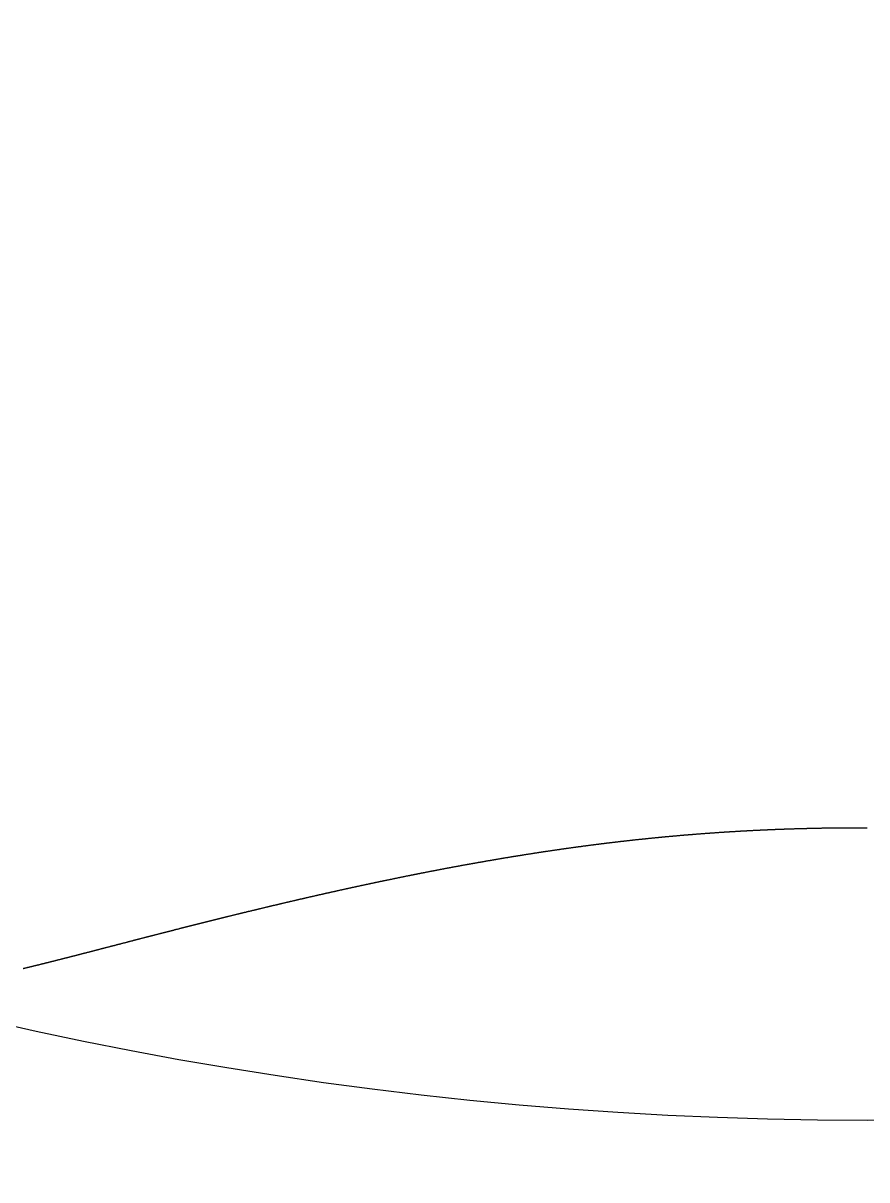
# Model space of a CAD drawing. Header units: millimetres. Extents: x 88 to 97873, y 32 to 55088.
# Drawn here: x 48941.301 to 48943.775, y 5107.377 to 5110.77 of the extents above; entities that cross this region are included whole.
import ezdxf

# ---------------------------------------------------------------- set-up
doc = ezdxf.new("R2010")
doc.units = ezdxf.units.MM
doc.header["$LTSCALE"] = 0.3

msp = doc.modelspace()

# ---------------------------------------------------------------- linework, layer by layer
msp.add_lwpolyline([(48941.301, 5107.9974), (48941.3021, 5107.9977), (48941.3033, 5107.998), (48941.3045, 5107.9983), (48941.3057, 5107.9986), (48941.3068, 5107.9989), (48941.308, 5107.9991), (48941.3092, 5107.9994), (48941.3103, 5107.9997), (48941.3115, 5108), (48941.3127, 5108.0003), (48941.3138, 5108.0006), (48941.315, 5108.0008), (48941.3162, 5108.0011), (48941.3174, 5108.0014), (48941.3185, 5108.0017), (48941.3197, 5108.002), (48941.3209, 5108.0023), (48941.3221, 5108.0026), (48941.3232, 5108.0028), (48941.3244, 5108.0031), (48941.3256, 5108.0034), (48941.3268, 5108.0037), (48941.3279, 5108.004), (48941.3291, 5108.0043), (48941.3303, 5108.0046), (48941.3315, 5108.0049), (48941.3327, 5108.0052), (48941.3338, 5108.0054), (48941.335, 5108.0057), (48941.3362, 5108.006), (48941.3374, 5108.0063), (48941.3386, 5108.0066), (48941.3397, 5108.0069), (48941.3409, 5108.0072), (48941.3421, 5108.0075), (48941.3433, 5108.0078), (48941.3445, 5108.0081), (48941.3457, 5108.0084), (48941.3468, 5108.0086), (48941.348, 5108.0089), (48941.3492, 5108.0092), (48941.3504, 5108.0095), (48941.3516, 5108.0098), (48941.3528, 5108.0101), (48941.354, 5108.0104), (48941.3551, 5108.0107), (48941.3563, 5108.011), (48941.3575, 5108.0113), (48941.3587, 5108.0116), (48941.3599, 5108.0119), (48941.3611, 5108.0122), (48941.3623, 5108.0125), (48941.3635, 5108.0128), (48941.3646, 5108.0131), (48941.3658, 5108.0134), (48941.367, 5108.0137), (48941.3682, 5108.014), (48941.3694, 5108.0142), (48941.3706, 5108.0145), (48941.3718, 5108.0148), (48941.373, 5108.0151), (48941.3742, 5108.0154), (48941.3754, 5108.0157), (48941.3766, 5108.016), (48941.3778, 5108.0163), (48941.379, 5108.0166), (48941.3802, 5108.0169), (48941.3813, 5108.0172), (48941.3825, 5108.0175), (48941.3837, 5108.0178), (48941.3849, 5108.0181), (48941.3861, 5108.0184), (48941.3873, 5108.0187), (48941.3885, 5108.019), (48941.3897, 5108.0193), (48941.3909, 5108.0196), (48941.3921, 5108.0199), (48941.3933, 5108.0202), (48941.3945, 5108.0205), (48941.3957, 5108.0208), (48941.3969, 5108.0212), (48941.3981, 5108.0215), (48941.3993, 5108.0218), (48941.4005, 5108.0221), (48941.4017, 5108.0224), (48941.4029, 5108.0227), (48941.4041, 5108.023), (48941.4053, 5108.0233), (48941.4065, 5108.0236), (48941.4077, 5108.0239), (48941.4089, 5108.0242), (48941.4102, 5108.0245), (48941.4114, 5108.0248), (48941.4126, 5108.0251), (48941.4138, 5108.0254), (48941.415, 5108.0257), (48941.4162, 5108.026), (48941.4174, 5108.0263), (48941.4186, 5108.0266), (48941.4198, 5108.0269), (48941.421, 5108.0273), (48941.4222, 5108.0276), (48941.4234, 5108.0279), (48941.4246, 5108.0282), (48941.4258, 5108.0285), (48941.4271, 5108.0288), (48941.4283, 5108.0291), (48941.4295, 5108.0294), (48941.4307, 5108.0297), (48941.4319, 5108.03), (48941.4331, 5108.0303), (48941.4343, 5108.0306), (48941.4355, 5108.031), (48941.4368, 5108.0313), (48941.438, 5108.0316), (48941.4392, 5108.0319), (48941.4404, 5108.0322), (48941.4416, 5108.0325), (48941.4428, 5108.0328), (48941.444, 5108.0331), (48941.4453, 5108.0334), (48941.4465, 5108.0337), (48941.4477, 5108.0341), (48941.4489, 5108.0344), (48941.4501, 5108.0347), (48941.4513, 5108.035), (48941.4526, 5108.0353), (48941.4538, 5108.0356), (48941.455, 5108.0359), (48941.4562, 5108.0362), (48941.4574, 5108.0366), (48941.4586, 5108.0369), (48941.4599, 5108.0372), (48941.4611, 5108.0375), (48941.4623, 5108.0378), (48941.4635, 5108.0381), (48941.4648, 5108.0384), (48941.466, 5108.0388), (48941.4672, 5108.0391), (48941.4684, 5108.0394), (48941.4696, 5108.0397), (48941.4709, 5108.04), (48941.4721, 5108.0403), (48941.4733, 5108.0406), (48941.4745, 5108.041), (48941.4758, 5108.0413), (48941.477, 5108.0416), (48941.4782, 5108.0419), (48941.4794, 5108.0422), (48941.4807, 5108.0425), (48941.4819, 5108.0429), (48941.4831, 5108.0432), (48941.4843, 5108.0435), (48941.4856, 5108.0438), (48941.4868, 5108.0441), (48941.488, 5108.0444), (48941.4893, 5108.0448), (48941.4905, 5108.0451), (48941.4917, 5108.0454), (48941.4929, 5108.0457), (48941.4942, 5108.046), (48941.4954, 5108.0463), (48941.4966, 5108.0467), (48941.4979, 5108.047), (48941.4991, 5108.0473), (48941.5003, 5108.0476), (48941.5016, 5108.0479), (48941.5028, 5108.0483), (48941.504, 5108.0486), (48941.5053, 5108.0489), (48941.5065, 5108.0492), (48941.5077, 5108.0495), (48941.509, 5108.0498), (48941.5102, 5108.0502), (48941.5114, 5108.0505), (48941.5127, 5108.0508), (48941.5139, 5108.0511), (48941.5151, 5108.0514), (48941.5164, 5108.0518), (48941.5176, 5108.0521), (48941.5188, 5108.0524), (48941.5201, 5108.0527), (48941.5213, 5108.0531), (48941.5225, 5108.0534), (48941.5238, 5108.0537), (48941.525, 5108.054), (48941.5263, 5108.0543), (48941.5275, 5108.0547), (48941.5287, 5108.055), (48941.53, 5108.0553), (48941.5312, 5108.0556), (48941.5325, 5108.0559), (48941.5337, 5108.0563), (48941.5349, 5108.0566), (48941.5362, 5108.0569), (48941.5374, 5108.0572), (48941.5387, 5108.0576), (48941.5399, 5108.0579), (48941.5412, 5108.0582), (48941.5424, 5108.0585), (48941.5436, 5108.0588), (48941.5449, 5108.0592), (48941.5461, 5108.0595), (48941.5474, 5108.0598), (48941.5486, 5108.0601), (48941.5499, 5108.0605), (48941.5511, 5108.0608), (48941.5523, 5108.0611), (48941.5536, 5108.0614), (48941.5548, 5108.0618), (48941.5561, 5108.0621), (48941.5573, 5108.0624), (48941.5586, 5108.0627), (48941.5598, 5108.0631), (48941.5611, 5108.0634), (48941.5623, 5108.0637), (48941.5636, 5108.064), (48941.5648, 5108.0644), (48941.5661, 5108.0647), (48941.5673, 5108.065), (48941.5686, 5108.0653), (48941.5698, 5108.0657), (48941.5711, 5108.066), (48941.5723, 5108.0663), (48941.5736, 5108.0666), (48941.5748, 5108.067), (48941.5761, 5108.0673), (48941.5773, 5108.0676), (48941.5786, 5108.0679), (48941.5798, 5108.0683), (48941.5811, 5108.0686), (48941.5823, 5108.0689), (48941.5836, 5108.0692), (48941.5848, 5108.0696), (48941.5861, 5108.0699), (48941.5873, 5108.0702), (48941.5886, 5108.0705), (48941.5899, 5108.0709), (48941.5911, 5108.0712), (48941.5924, 5108.0715), (48941.5936, 5108.0718), (48941.5949, 5108.0722), (48941.5961, 5108.0725), (48941.5974, 5108.0728), (48941.5986, 5108.0731), (48941.5999, 5108.0735), (48941.6012, 5108.0738), (48941.6024, 5108.0741), (48941.6037, 5108.0745), (48941.6049, 5108.0748), (48941.6062, 5108.0751), (48941.6075, 5108.0754), (48941.6087, 5108.0758), (48941.61, 5108.0761), (48941.6112, 5108.0764), (48941.6125, 5108.0767), (48941.6138, 5108.0771), (48941.615, 5108.0774), (48941.6163, 5108.0777), (48941.6175, 5108.0781), (48941.6188, 5108.0784), (48941.6201, 5108.0787), (48941.6213, 5108.079), (48941.6226, 5108.0794), (48941.6238, 5108.0797), (48941.6251, 5108.08), (48941.6264, 5108.0804), (48941.6276, 5108.0807), (48941.6289, 5108.081), (48941.6302, 5108.0813), (48941.6314, 5108.0817), (48941.6327, 5108.082), (48941.634, 5108.0823), (48941.6352, 5108.0827), (48941.6365, 5108.083), (48941.6378, 5108.0833), (48941.639, 5108.0836), (48941.6403, 5108.084), (48941.6416, 5108.0843), (48941.6428, 5108.0846), (48941.6441, 5108.0849), (48941.6454, 5108.0853), (48941.6466, 5108.0856), (48941.6479, 5108.0859), (48941.6492, 5108.0863), (48941.6504, 5108.0866), (48941.6517, 5108.0869), (48941.653, 5108.0873), (48941.6542, 5108.0876), (48941.6555, 5108.0879), (48941.6568, 5108.0882), (48941.658, 5108.0886), (48941.6593, 5108.0889), (48941.6606, 5108.0892), (48941.6619, 5108.0896), (48941.6631, 5108.0899), (48941.6644, 5108.0902), (48941.6657, 5108.0905), (48941.6669, 5108.0909), (48941.6682, 5108.0912), (48941.6695, 5108.0915), (48941.6708, 5108.0919), (48941.672, 5108.0922), (48941.6733, 5108.0925), (48941.6746, 5108.0928), (48941.6759, 5108.0932), (48941.6771, 5108.0935), (48941.6784, 5108.0938), (48941.6797, 5108.0942), (48941.681, 5108.0945), (48941.6822, 5108.0948), (48941.6835, 5108.0951), (48941.6848, 5108.0955), (48941.6861, 5108.0958), (48941.6873, 5108.0961), (48941.6886, 5108.0965), (48941.6899, 5108.0968), (48941.6912, 5108.0971), (48941.6925, 5108.0974), (48941.6937, 5108.0978), (48941.695, 5108.0981), (48941.6963, 5108.0984), (48941.6976, 5108.0988), (48941.6988, 5108.0991), (48941.7001, 5108.0994), (48941.7014, 5108.0998), (48941.7027, 5108.1001), (48941.704, 5108.1004), (48941.7052, 5108.1007), (48941.7065, 5108.1011), (48941.7078, 5108.1014), (48941.7091, 5108.1017), (48941.7104, 5108.1021), (48941.7116, 5108.1024), (48941.7129, 5108.1027), (48941.7142, 5108.103), (48941.7155, 5108.1034), (48941.7168, 5108.1037), (48941.7181, 5108.104), (48941.7193, 5108.1044), (48941.7206, 5108.1047), (48941.7219, 5108.105), (48941.7232, 5108.1053), (48941.7245, 5108.1057), (48941.7258, 5108.106), (48941.727, 5108.1063), (48941.7283, 5108.1067), (48941.7296, 5108.107), (48941.7309, 5108.1073), (48941.7322, 5108.1076), (48941.7335, 5108.108), (48941.7348, 5108.1083), (48941.736, 5108.1086), (48941.7373, 5108.109), (48941.7386, 5108.1093), (48941.7399, 5108.1096), (48941.7412, 5108.1099), (48941.7425, 5108.1103), (48941.7438, 5108.1106), (48941.7451, 5108.1109), (48941.7463, 5108.1113), (48941.7476, 5108.1116), (48941.7489, 5108.1119), (48941.7502, 5108.1123), (48941.7515, 5108.1126), (48941.7528, 5108.1129), (48941.7541, 5108.1132), (48941.7554, 5108.1136), (48941.7567, 5108.1139), (48941.758, 5108.1142), (48941.7592, 5108.1146), (48941.7605, 5108.1149), (48941.7618, 5108.1152), (48941.7631, 5108.1155), (48941.7644, 5108.1159), (48941.7657, 5108.1162), (48941.767, 5108.1165), (48941.7683, 5108.1169), (48941.7696, 5108.1172), (48941.7709, 5108.1175), (48941.7722, 5108.1178), (48941.7735, 5108.1182), (48941.7748, 5108.1185), (48941.7761, 5108.1188), (48941.7774, 5108.1192), (48941.7786, 5108.1195), (48941.7799, 5108.1198), (48941.7812, 5108.1201), (48941.7825, 5108.1205), (48941.7838, 5108.1208), (48941.7851, 5108.1211), (48941.7864, 5108.1214), (48941.7877, 5108.1218), (48941.789, 5108.1221), (48941.7903, 5108.1224), (48941.7916, 5108.1228), (48941.7929, 5108.1231), (48941.7942, 5108.1234), (48941.7955, 5108.1237), (48941.7968, 5108.1241), (48941.7981, 5108.1244), (48941.7994, 5108.1247), (48941.8007, 5108.1251), (48941.802, 5108.1254), (48941.8033, 5108.1257), (48941.8046, 5108.126), (48941.8059, 5108.1264), (48941.8072, 5108.1267), (48941.8085, 5108.127), (48941.8098, 5108.1274), (48941.8111, 5108.1277), (48941.8124, 5108.128), (48941.8137, 5108.1283), (48941.815, 5108.1287), (48941.8163, 5108.129), (48941.8176, 5108.1293), (48941.8189, 5108.1296), (48941.8202, 5108.13), (48941.8215, 5108.1303), (48941.8228, 5108.1306), (48941.8241, 5108.131), (48941.8254, 5108.1313), (48941.8267, 5108.1316), (48941.828, 5108.1319), (48941.8293, 5108.1323), (48941.8306, 5108.1326), (48941.8319, 5108.1329), (48941.8332, 5108.1332), (48941.8346, 5108.1336), (48941.8359, 5108.1339), (48941.8372, 5108.1342), (48941.8385, 5108.1346), (48941.8398, 5108.1349), (48941.8411, 5108.1352), (48941.8424, 5108.1355), (48941.8437, 5108.1359), (48941.845, 5108.1362), (48941.8463, 5108.1365), (48941.8476, 5108.1368), (48941.8489, 5108.1372), (48941.8502, 5108.1375), (48941.8515, 5108.1378), (48941.8529, 5108.1381), (48941.8542, 5108.1385), (48941.8555, 5108.1388), (48941.8568, 5108.1391), (48941.8581, 5108.1395), (48941.8594, 5108.1398), (48941.8607, 5108.1401), (48941.862, 5108.1404), (48941.8633, 5108.1408), (48941.8646, 5108.1411), (48941.8659, 5108.1414), (48941.8673, 5108.1417), (48941.8686, 5108.1421), (48941.8699, 5108.1424), (48941.8712, 5108.1427), (48941.8725, 5108.143), (48941.8738, 5108.1434), (48941.8751, 5108.1437), (48941.8764, 5108.144), (48941.8778, 5108.1443), (48941.8791, 5108.1447), (48941.8804, 5108.145), (48941.8817, 5108.1453), (48941.883, 5108.1456), (48941.8843, 5108.146), (48941.8856, 5108.1463), (48941.887, 5108.1466), (48941.8883, 5108.147), (48941.8896, 5108.1473), (48941.8909, 5108.1476), (48941.8922, 5108.1479), (48941.8935, 5108.1483), (48941.8948, 5108.1486), (48941.8962, 5108.1489), (48941.8975, 5108.1492), (48941.8988, 5108.1496), (48941.9001, 5108.1499), (48941.9014, 5108.1502), (48941.9027, 5108.1505), (48941.9041, 5108.1509), (48941.9054, 5108.1512), (48941.9067, 5108.1515), (48941.908, 5108.1518), (48941.9093, 5108.1521), (48941.9107, 5108.1525), (48941.912, 5108.1528), (48941.9133, 5108.1531), (48941.9146, 5108.1534), (48941.9159, 5108.1538), (48941.9172, 5108.1541), (48941.9186, 5108.1544), (48941.9199, 5108.1547), (48941.9212, 5108.1551), (48941.9225, 5108.1554), (48941.9238, 5108.1557), (48941.9252, 5108.156), (48941.9265, 5108.1564), (48941.9278, 5108.1567), (48941.9291, 5108.157), (48941.9305, 5108.1573), (48941.9318, 5108.1577), (48941.9331, 5108.158), (48941.9344, 5108.1583), (48941.9357, 5108.1586), (48941.9371, 5108.159), (48941.9384, 5108.1593), (48941.9397, 5108.1596), (48941.941, 5108.1599), (48941.9424, 5108.1602), (48941.9437, 5108.1606), (48941.945, 5108.1609), (48941.9463, 5108.1612), (48941.9477, 5108.1615), (48941.949, 5108.1619), (48941.9503, 5108.1622), (48941.9516, 5108.1625), (48941.953, 5108.1628), (48941.9543, 5108.1631), (48941.9556, 5108.1635), (48941.9569, 5108.1638), (48941.9583, 5108.1641), (48941.9596, 5108.1644), (48941.9609, 5108.1648), (48941.9622, 5108.1651), (48941.9636, 5108.1654), (48941.9649, 5108.1657), (48941.9662, 5108.166), (48941.9675, 5108.1664), (48941.9689, 5108.1667), (48941.9702, 5108.167), (48941.9715, 5108.1673), (48941.9729, 5108.1677), (48941.9742, 5108.168), (48941.9755, 5108.1683), (48941.9768, 5108.1686), (48941.9782, 5108.1689), (48941.9795, 5108.1693), (48941.9808, 5108.1696), (48941.9822, 5108.1699), (48941.9835, 5108.1702), (48941.9848, 5108.1705), (48941.9862, 5108.1709), (48941.9875, 5108.1712), (48941.9888, 5108.1715), (48941.9901, 5108.1718), (48941.9915, 5108.1721), (48941.9928, 5108.1725), (48941.9941, 5108.1728), (48941.9955, 5108.1731), (48941.9968, 5108.1734), (48941.9981, 5108.1737), (48941.9995, 5108.1741), (48942.0008, 5108.1744), (48942.0021, 5108.1747), (48942.0035, 5108.175), (48942.0048, 5108.1753), (48942.0061, 5108.1757), (48942.0075, 5108.176), (48942.0088, 5108.1763), (48942.0101, 5108.1766), (48942.0115, 5108.1769), (48942.0128, 5108.1773), (48942.0141, 5108.1776), (48942.0155, 5108.1779), (48942.0168, 5108.1782), (48942.0181, 5108.1785), (48942.0195, 5108.1789), (48942.0208, 5108.1792), (48942.0222, 5108.1795), (48942.0235, 5108.1798), (48942.0248, 5108.1801), (48942.0262, 5108.1805), (48942.0275, 5108.1808), (48942.0288, 5108.1811), (48942.0302, 5108.1814), (48942.0315, 5108.1817), (48942.0329, 5108.182), (48942.0342, 5108.1824), (48942.0355, 5108.1827), (48942.0369, 5108.183), (48942.0382, 5108.1833), (48942.0395, 5108.1836), (48942.0409, 5108.1839), (48942.0422, 5108.1843), (48942.0436, 5108.1846), (48942.0449, 5108.1849), (48942.0462, 5108.1852), (48942.0476, 5108.1855), (48942.0489, 5108.1859), (48942.0503, 5108.1862), (48942.0516, 5108.1865), (48942.0529, 5108.1868), (48942.0543, 5108.1871), (48942.0556, 5108.1874), (48942.057, 5108.1878), (48942.0583, 5108.1881), (48942.0596, 5108.1884), (48942.061, 5108.1887), (48942.0623, 5108.189), (48942.0637, 5108.1893), (48942.065, 5108.1896), (48942.0664, 5108.19), (48942.0677, 5108.1903), (48942.069, 5108.1906), (48942.0704, 5108.1909), (48942.0717, 5108.1912), (48942.0731, 5108.1915), (48942.0744, 5108.1919), (48942.0758, 5108.1922), (48942.0771, 5108.1925), (48942.0784, 5108.1928), (48942.0798, 5108.1931), (48942.0811, 5108.1934), (48942.0825, 5108.1937), (48942.0838, 5108.1941), (48942.0852, 5108.1944), (48942.0865, 5108.1947), (48942.0879, 5108.195), (48942.0892, 5108.1953), (48942.0905, 5108.1956), (48942.0919, 5108.1959), (48942.0932, 5108.1963), (48942.0946, 5108.1966), (48942.0959, 5108.1969), (48942.0973, 5108.1972), (48942.0986, 5108.1975), (48942.1, 5108.1978), (48942.1013, 5108.1981), (48942.1027, 5108.1984), (48942.104, 5108.1988), (48942.1054, 5108.1991), (48942.1067, 5108.1994), (48942.1081, 5108.1997), (48942.1094, 5108.2), (48942.1108, 5108.2003), (48942.1121, 5108.2006), (48942.1134, 5108.2009), (48942.1148, 5108.2013), (48942.1161, 5108.2016), (48942.1175, 5108.2019), (48942.1188, 5108.2022), (48942.1202, 5108.2025), (48942.1215, 5108.2028), (48942.1229, 5108.2031), (48942.1242, 5108.2034), (48942.1256, 5108.2038), (48942.1269, 5108.2041), (48942.1283, 5108.2044), (48942.1296, 5108.2047), (48942.131, 5108.205), (48942.1324, 5108.2053), (48942.1337, 5108.2056), (48942.1351, 5108.2059), (48942.1364, 5108.2062), (48942.1378, 5108.2065), (48942.1391, 5108.2069), (48942.1405, 5108.2072), (48942.1418, 5108.2075), (48942.1432, 5108.2078), (48942.1445, 5108.2081), (48942.1459, 5108.2084), (48942.1472, 5108.2087), (48942.1486, 5108.209), (48942.1499, 5108.2093), (48942.1513, 5108.2096), (48942.1526, 5108.21), (48942.154, 5108.2103), (48942.1553, 5108.2106), (48942.1567, 5108.2109), (48942.1581, 5108.2112), (48942.1594, 5108.2115), (48942.1608, 5108.2118), (48942.1621, 5108.2121), (48942.1635, 5108.2124), (48942.1648, 5108.2127), (48942.1662, 5108.213), (48942.1675, 5108.2133), (48942.1689, 5108.2137), (48942.1703, 5108.214), (48942.1716, 5108.2143), (48942.173, 5108.2146), (48942.1743, 5108.2149), (48942.1757, 5108.2152), (48942.177, 5108.2155), (48942.1784, 5108.2158), (48942.1798, 5108.2161), (48942.1811, 5108.2164), (48942.1825, 5108.2167), (48942.1838, 5108.217), (48942.1852, 5108.2173), (48942.1865, 5108.2176), (48942.1879, 5108.2179), (48942.1893, 5108.2182), (48942.1906, 5108.2186), (48942.192, 5108.2189), (48942.1933, 5108.2192), (48942.1947, 5108.2195), (48942.1961, 5108.2198), (48942.1974, 5108.2201), (48942.1988, 5108.2204), (48942.2001, 5108.2207), (48942.2015, 5108.221), (48942.2029, 5108.2213), (48942.2042, 5108.2216), (48942.2056, 5108.2219), (48942.2069, 5108.2222), (48942.2083, 5108.2225), (48942.2097, 5108.2228), (48942.211, 5108.2231), (48942.2124, 5108.2234), (48942.2137, 5108.2237), (48942.2151, 5108.224), (48942.2165, 5108.2243), (48942.2178, 5108.2246), (48942.2192, 5108.2249), (48942.2205, 5108.2252), (48942.2219, 5108.2255), (48942.2233, 5108.2258), (48942.2246, 5108.2262), (48942.226, 5108.2265), (48942.2274, 5108.2268), (48942.2287, 5108.2271), (48942.2301, 5108.2274), (48942.2314, 5108.2277), (48942.2328, 5108.228), (48942.2342, 5108.2283), (48942.2355, 5108.2286), (48942.2369, 5108.2289), (48942.2383, 5108.2292), (48942.2396, 5108.2295), (48942.241, 5108.2298), (48942.2424, 5108.2301), (48942.2437, 5108.2304), (48942.2451, 5108.2307), (48942.2465, 5108.231), (48942.2478, 5108.2313), (48942.2492, 5108.2316), (48942.2505, 5108.2319), (48942.2519, 5108.2322), (48942.2533, 5108.2325), (48942.2546, 5108.2328), (48942.256, 5108.2331), (48942.2574, 5108.2334), (48942.2587, 5108.2337), (48942.2601, 5108.234), (48942.2615, 5108.2343), (48942.2628, 5108.2346), (48942.2642, 5108.2349), (48942.2656, 5108.2352), (48942.2669, 5108.2355), (48942.2683, 5108.2358), (48942.2697, 5108.236), (48942.2711, 5108.2363), (48942.2724, 5108.2366), (48942.2738, 5108.2369), (48942.2752, 5108.2372), (48942.2765, 5108.2375), (48942.2779, 5108.2378), (48942.2793, 5108.2381), (48942.2806, 5108.2384), (48942.282, 5108.2387), (48942.2834, 5108.239), (48942.2847, 5108.2393), (48942.2861, 5108.2396), (48942.2875, 5108.2399), (48942.2888, 5108.2402), (48942.2902, 5108.2405), (48942.2916, 5108.2408), (48942.293, 5108.2411), (48942.2943, 5108.2414), (48942.2957, 5108.2417), (48942.2971, 5108.242), (48942.2984, 5108.2423), (48942.2998, 5108.2426), (48942.3012, 5108.2429), (48942.3025, 5108.2431), (48942.3039, 5108.2434), (48942.3053, 5108.2437), (48942.3067, 5108.244), (48942.308, 5108.2443), (48942.3094, 5108.2446), (48942.3108, 5108.2449), (48942.3122, 5108.2452), (48942.3135, 5108.2455), (48942.3149, 5108.2458), (48942.3163, 5108.2461), (48942.3176, 5108.2464), (48942.319, 5108.2467), (48942.3204, 5108.247), (48942.3218, 5108.2472), (48942.3231, 5108.2475), (48942.3245, 5108.2478), (48942.3259, 5108.2481), (48942.3273, 5108.2484), (48942.3286, 5108.2487), (48942.33, 5108.249), (48942.3314, 5108.2493), (48942.3327, 5108.2496), (48942.3341, 5108.2499), (48942.3355, 5108.2502), (48942.3369, 5108.2504), (48942.3382, 5108.2507), (48942.3396, 5108.251), (48942.341, 5108.2513), (48942.3424, 5108.2516), (48942.3437, 5108.2519), (48942.3451, 5108.2522), (48942.3465, 5108.2525), (48942.3479, 5108.2528), (48942.3492, 5108.2531), (48942.3506, 5108.2533), (48942.352, 5108.2536), (48942.3534, 5108.2539), (48942.3548, 5108.2542), (48942.3561, 5108.2545), (48942.3575, 5108.2548), (48942.3589, 5108.2551), (48942.3603, 5108.2554), (48942.3616, 5108.2556), (48942.363, 5108.2559), (48942.3644, 5108.2562), (48942.3658, 5108.2565), (48942.3671, 5108.2568), (48942.3685, 5108.2571), (48942.3699, 5108.2574), (48942.3713, 5108.2576), (48942.3727, 5108.2579), (48942.374, 5108.2582), (48942.3754, 5108.2585), (48942.3768, 5108.2588), (48942.3782, 5108.2591), (48942.3795, 5108.2594), (48942.3809, 5108.2596), (48942.3823, 5108.2599), (48942.3837, 5108.2602), (48942.3851, 5108.2605), (48942.3864, 5108.2608), (48942.3878, 5108.2611), (48942.3892, 5108.2614), (48942.3906, 5108.2616), (48942.392, 5108.2619), (48942.3933, 5108.2622), (48942.3947, 5108.2625), (48942.3961, 5108.2628), (48942.3975, 5108.2631), (48942.3989, 5108.2633), (48942.4002, 5108.2636), (48942.4016, 5108.2639), (48942.403, 5108.2642), (48942.4044, 5108.2645), (48942.4058, 5108.2647), (48942.4071, 5108.265), (48942.4085, 5108.2653), (48942.4099, 5108.2656), (48942.4113, 5108.2659), (48942.4127, 5108.2661), (48942.4141, 5108.2664), (48942.4154, 5108.2667), (48942.4168, 5108.267), (48942.4182, 5108.2673), (48942.4196, 5108.2675), (48942.421, 5108.2678), (48942.4223, 5108.2681), (48942.4237, 5108.2684), (48942.4251, 5108.2687), (48942.4265, 5108.2689), (48942.4279, 5108.2692), (48942.4293, 5108.2695), (48942.4306, 5108.2698), (48942.432, 5108.2701), (48942.4334, 5108.2703), (48942.4348, 5108.2706), (48942.4362, 5108.2709), (48942.4376, 5108.2712), (48942.4389, 5108.2714), (48942.4403, 5108.2717), (48942.4417, 5108.272), (48942.4431, 5108.2723), (48942.4445, 5108.2726), (48942.4459, 5108.2728), (48942.4472, 5108.2731), (48942.4486, 5108.2734), (48942.45, 5108.2737), (48942.4514, 5108.2739), (48942.4528, 5108.2742), (48942.4542, 5108.2745), (48942.4556, 5108.2748), (48942.4569, 5108.275), (48942.4583, 5108.2753), (48942.4597, 5108.2756), (48942.4611, 5108.2759), (48942.4625, 5108.2761), (48942.4639, 5108.2764), (48942.4653, 5108.2767), (48942.4666, 5108.277), (48942.468, 5108.2772), (48942.4694, 5108.2775), (48942.4708, 5108.2778), (48942.4722, 5108.278), (48942.4736, 5108.2783), (48942.475, 5108.2786), (48942.4763, 5108.2789), (48942.4777, 5108.2791), (48942.4791, 5108.2794), (48942.4805, 5108.2797), (48942.4819, 5108.2799), (48942.4833, 5108.2802), (48942.4847, 5108.2805), (48942.4861, 5108.2808), (48942.4874, 5108.281), (48942.4888, 5108.2813), (48942.4902, 5108.2816), (48942.4916, 5108.2818), (48942.493, 5108.2821), (48942.4944, 5108.2824), (48942.4958, 5108.2827), (48942.4972, 5108.2829), (48942.4986, 5108.2832), (48942.4999, 5108.2835), (48942.5013, 5108.2837), (48942.5027, 5108.284), (48942.5041, 5108.2843), (48942.5055, 5108.2845), (48942.5069, 5108.2848), (48942.5083, 5108.2851), (48942.5097, 5108.2853), (48942.5111, 5108.2856), (48942.5124, 5108.2859), (48942.5138, 5108.2861), (48942.5152, 5108.2864), (48942.5166, 5108.2867), (48942.518, 5108.2869), (48942.5194, 5108.2872), (48942.5208, 5108.2875), (48942.5222, 5108.2877), (48942.5236, 5108.288), (48942.525, 5108.2883), (48942.5263, 5108.2885), (48942.5277, 5108.2888), (48942.5291, 5108.2891), (48942.5305, 5108.2893), (48942.5319, 5108.2896), (48942.5333, 5108.2898), (48942.5347, 5108.2901), (48942.5361, 5108.2904), (48942.5375, 5108.2906), (48942.5389, 5108.2909), (48942.5403, 5108.2912), (48942.5416, 5108.2914), (48942.543, 5108.2917), (48942.5444, 5108.2919), (48942.5458, 5108.2922), (48942.5472, 5108.2925), (48942.5486, 5108.2927), (48942.55, 5108.293), (48942.5514, 5108.2933), (48942.5528, 5108.2935), (48942.5542, 5108.2938), (48942.5556, 5108.294), (48942.557, 5108.2943), (48942.5584, 5108.2946), (48942.5597, 5108.2948), (48942.5611, 5108.2951), (48942.5625, 5108.2953), (48942.5639, 5108.2956), (48942.5653, 5108.2959), (48942.5667, 5108.2961), (48942.5681, 5108.2964), (48942.5695, 5108.2966), (48942.5709, 5108.2969), (48942.5723, 5108.2971), (48942.5737, 5108.2974), (48942.5751, 5108.2977), (48942.5765, 5108.2979), (48942.5779, 5108.2982), (48942.5793, 5108.2984), (48942.5807, 5108.2987), (48942.582, 5108.2989), (48942.5834, 5108.2992), (48942.5848, 5108.2995), (48942.5862, 5108.2997), (48942.5876, 5108.3), (48942.589, 5108.3002), (48942.5904, 5108.3005), (48942.5918, 5108.3007), (48942.5932, 5108.301), (48942.5946, 5108.3012), (48942.596, 5108.3015), (48942.5974, 5108.3017), (48942.5988, 5108.302), (48942.6002, 5108.3023), (48942.6016, 5108.3025), (48942.603, 5108.3028), (48942.6044, 5108.303), (48942.6058, 5108.3033), (48942.6072, 5108.3035), (48942.6086, 5108.3038), (48942.6099, 5108.304), (48942.6113, 5108.3043), (48942.6127, 5108.3045), (48942.6141, 5108.3048), (48942.6155, 5108.305), (48942.6169, 5108.3053), (48942.6183, 5108.3055), (48942.6197, 5108.3058), (48942.6211, 5108.306), (48942.6225, 5108.3063), (48942.6239, 5108.3065), (48942.6253, 5108.3068), (48942.6267, 5108.307), (48942.6281, 5108.3073), (48942.6295, 5108.3075), (48942.6309, 5108.3078), (48942.6323, 5108.308), (48942.6337, 5108.3083), (48942.6351, 5108.3085), (48942.6365, 5108.3088), (48942.6379, 5108.309), (48942.6393, 5108.3093), (48942.6407, 5108.3095), (48942.6421, 5108.3097), (48942.6435, 5108.31), (48942.6449, 5108.3102), (48942.6463, 5108.3105), (48942.6477, 5108.3107), (48942.6491, 5108.311), (48942.6505, 5108.3112), (48942.6519, 5108.3115), (48942.6533, 5108.3117), (48942.6547, 5108.312), (48942.6561, 5108.3122), (48942.6575, 5108.3124), (48942.6589, 5108.3127), (48942.6603, 5108.3129), (48942.6617, 5108.3132), (48942.6631, 5108.3134), (48942.6645, 5108.3137), (48942.6659, 5108.3139), (48942.6673, 5108.3141), (48942.6687, 5108.3144), (48942.6701, 5108.3146), (48942.6715, 5108.3149), (48942.6729, 5108.3151), (48942.6742, 5108.3153), (48942.6756, 5108.3156), (48942.677, 5108.3158), (48942.6784, 5108.3161), (48942.6798, 5108.3163), (48942.6812, 5108.3165), (48942.6826, 5108.3168), (48942.684, 5108.317), (48942.6854, 5108.3173), (48942.6868, 5108.3175), (48942.6882, 5108.3177), (48942.6896, 5108.318), (48942.691, 5108.3182), (48942.6924, 5108.3185), (48942.6938, 5108.3187), (48942.6953, 5108.3189), (48942.6967, 5108.3192), (48942.6981, 5108.3194), (48942.6995, 5108.3196), (48942.7009, 5108.3199), (48942.7023, 5108.3201), (48942.7037, 5108.3204), (48942.7051, 5108.3206), (48942.7065, 5108.3208), (48942.7079, 5108.3211), (48942.7093, 5108.3213), (48942.7107, 5108.3215), (48942.7121, 5108.3218), (48942.7135, 5108.322), (48942.7149, 5108.3222), (48942.7163, 5108.3225), (48942.7177, 5108.3227), (48942.7191, 5108.3229), (48942.7205, 5108.3232), (48942.7219, 5108.3234), (48942.7233, 5108.3236), (48942.7247, 5108.3239), (48942.7261, 5108.3241), (48942.7275, 5108.3243), (48942.7289, 5108.3245), (48942.7303, 5108.3248), (48942.7317, 5108.325), (48942.7331, 5108.3252), (48942.7345, 5108.3255), (48942.7359, 5108.3257), (48942.7373, 5108.3259), (48942.7387, 5108.3262), (48942.7401, 5108.3264), (48942.7415, 5108.3266), (48942.7429, 5108.3268), (48942.7443, 5108.3271), (48942.7457, 5108.3273), (48942.7471, 5108.3275), (48942.7485, 5108.3278), (48942.7499, 5108.328), (48942.7513, 5108.3282), (48942.7527, 5108.3284), (48942.7541, 5108.3287), (48942.7555, 5108.3289), (48942.7569, 5108.3291), (48942.7583, 5108.3293), (48942.7597, 5108.3296), (48942.7611, 5108.3298), (48942.7625, 5108.33), (48942.764, 5108.3302), (48942.7654, 5108.3305), (48942.7668, 5108.3307), (48942.7682, 5108.3309), (48942.7696, 5108.3311), (48942.771, 5108.3314), (48942.7724, 5108.3316), (48942.7738, 5108.3318), (48942.7752, 5108.332), (48942.7766, 5108.3323), (48942.778, 5108.3325), (48942.7794, 5108.3327), (48942.7808, 5108.3329), (48942.7822, 5108.3331), (48942.7836, 5108.3334), (48942.785, 5108.3336), (48942.7864, 5108.3338), (48942.7878, 5108.334), (48942.7892, 5108.3342), (48942.7906, 5108.3345), (48942.792, 5108.3347), (48942.7934, 5108.3349), (48942.7948, 5108.3351), (48942.7962, 5108.3353), (48942.7976, 5108.3356), (48942.7991, 5108.3358), (48942.8005, 5108.336), (48942.8019, 5108.3362), (48942.8033, 5108.3364), (48942.8047, 5108.3366), (48942.8061, 5108.3369), (48942.8075, 5108.3371), (48942.8089, 5108.3373), (48942.8103, 5108.3375), (48942.8117, 5108.3377), (48942.8131, 5108.3379), (48942.8145, 5108.3382), (48942.8159, 5108.3384), (48942.8173, 5108.3386), (48942.8187, 5108.3388), (48942.8201, 5108.339), (48942.8215, 5108.3392), (48942.8229, 5108.3394), (48942.8243, 5108.3396), (48942.8258, 5108.3399), (48942.8272, 5108.3401), (48942.8286, 5108.3403), (48942.83, 5108.3405), (48942.8314, 5108.3407), (48942.8328, 5108.3409), (48942.8342, 5108.3411), (48942.8356, 5108.3413), (48942.837, 5108.3416), (48942.8384, 5108.3418), (48942.8398, 5108.342), (48942.8412, 5108.3422), (48942.8426, 5108.3424), (48942.844, 5108.3426), (48942.8454, 5108.3428), (48942.8468, 5108.343), (48942.8482, 5108.3432), (48942.8496, 5108.3434), (48942.8511, 5108.3436), (48942.8525, 5108.3438), (48942.8539, 5108.3441), (48942.8553, 5108.3443), (48942.8567, 5108.3445), (48942.8581, 5108.3447), (48942.8595, 5108.3449), (48942.8609, 5108.3451), (48942.8623, 5108.3453), (48942.8637, 5108.3455), (48942.8651, 5108.3457), (48942.8665, 5108.3459), (48942.8679, 5108.3461), (48942.8693, 5108.3463), (48942.8707, 5108.3465), (48942.8722, 5108.3467), (48942.8736, 5108.3469), (48942.875, 5108.3471), (48942.8764, 5108.3473), (48942.8778, 5108.3475), (48942.8792, 5108.3477), (48942.8806, 5108.3479), (48942.882, 5108.3481), (48942.8834, 5108.3483), (48942.8848, 5108.3485), (48942.8862, 5108.3487), (48942.8876, 5108.3489), (48942.889, 5108.3491), (48942.8904, 5108.3493), (48942.8919, 5108.3495), (48942.8933, 5108.3497), (48942.8947, 5108.3499), (48942.8961, 5108.3501), (48942.8975, 5108.3503), (48942.8989, 5108.3505), (48942.9003, 5108.3507), (48942.9017, 5108.3509), (48942.9031, 5108.3511), (48942.9045, 5108.3513), (48942.9059, 5108.3515), (48942.9073, 5108.3517), (48942.9087, 5108.3519), (48942.9101, 5108.3521), (48942.9116, 5108.3523), (48942.913, 5108.3525), (48942.9144, 5108.3527), (48942.9158, 5108.3529), (48942.9172, 5108.3531), (48942.9186, 5108.3533), (48942.92, 5108.3535), (48942.9214, 5108.3536), (48942.9228, 5108.3538), (48942.9242, 5108.354), (48942.9256, 5108.3542), (48942.927, 5108.3544), (48942.9284, 5108.3546), (48942.9299, 5108.3548), (48942.9313, 5108.355), (48942.9327, 5108.3552), (48942.9341, 5108.3554), (48942.9355, 5108.3556), (48942.9369, 5108.3557), (48942.9383, 5108.3559), (48942.9397, 5108.3561), (48942.9411, 5108.3563), (48942.9425, 5108.3565), (48942.9439, 5108.3567), (48942.9453, 5108.3569), (48942.9467, 5108.3571), (48942.9482, 5108.3573), (48942.9496, 5108.3574), (48942.951, 5108.3576), (48942.9524, 5108.3578), (48942.9538, 5108.358), (48942.9552, 5108.3582), (48942.9566, 5108.3584), (48942.958, 5108.3586), (48942.9594, 5108.3587), (48942.9608, 5108.3589), (48942.9622, 5108.3591), (48942.9636, 5108.3593), (48942.9651, 5108.3595), (48942.9665, 5108.3597), (48942.9679, 5108.3598), (48942.9693, 5108.36), (48942.9707, 5108.3602), (48942.9721, 5108.3604), (48942.9735, 5108.3606), (48942.9749, 5108.3607), (48942.9763, 5108.3609), (48942.9777, 5108.3611), (48942.9791, 5108.3613), (48942.9805, 5108.3615), (48942.982, 5108.3616), (48942.9834, 5108.3618), (48942.9848, 5108.362), (48942.9862, 5108.3622), (48942.9876, 5108.3624), (48942.989, 5108.3625), (48942.9904, 5108.3627), (48942.9918, 5108.3629), (48942.9932, 5108.3631), (48942.9946, 5108.3632), (48942.996, 5108.3634), (48942.9974, 5108.3636), (48942.9989, 5108.3638), (48943.0003, 5108.364), (48943.0017, 5108.3641), (48943.0031, 5108.3643), (48943.0045, 5108.3645), (48943.0059, 5108.3646), (48943.0073, 5108.3648), (48943.0087, 5108.365), (48943.0101, 5108.3652), (48943.0115, 5108.3653), (48943.0129, 5108.3655), (48943.0144, 5108.3657), (48943.0158, 5108.3659), (48943.0172, 5108.366), (48943.0186, 5108.3662), (48943.02, 5108.3664), (48943.0214, 5108.3665), (48943.0228, 5108.3667), (48943.0242, 5108.3669), (48943.0256, 5108.3671), (48943.027, 5108.3672), (48943.0284, 5108.3674), (48943.0298, 5108.3676), (48943.0313, 5108.3677), (48943.0327, 5108.3679), (48943.0341, 5108.3681), (48943.0355, 5108.3682), (48943.0369, 5108.3684), (48943.0383, 5108.3686), (48943.0397, 5108.3687), (48943.0411, 5108.3689), (48943.0425, 5108.3691), (48943.0439, 5108.3692), (48943.0453, 5108.3694), (48943.0467, 5108.3696), (48943.0482, 5108.3697), (48943.0496, 5108.3699), (48943.051, 5108.37), (48943.0524, 5108.3702), (48943.0538, 5108.3704), (48943.0552, 5108.3705), (48943.0566, 5108.3707), (48943.058, 5108.3709), (48943.0594, 5108.371), (48943.0608, 5108.3712), (48943.0622, 5108.3713), (48943.0637, 5108.3715), (48943.0651, 5108.3717), (48943.0665, 5108.3718), (48943.0679, 5108.372), (48943.0693, 5108.3721), (48943.0707, 5108.3723), (48943.0721, 5108.3725), (48943.0735, 5108.3726), (48943.0749, 5108.3728), (48943.0763, 5108.3729), (48943.0777, 5108.3731), (48943.0791, 5108.3732), (48943.0806, 5108.3734), (48943.082, 5108.3736), (48943.0834, 5108.3737), (48943.0848, 5108.3739), (48943.0862, 5108.374), (48943.0876, 5108.3742), (48943.089, 5108.3743), (48943.0904, 5108.3745), (48943.0918, 5108.3746), (48943.0932, 5108.3748), (48943.0946, 5108.375), (48943.0961, 5108.3751), (48943.0975, 5108.3753), (48943.0989, 5108.3754), (48943.1003, 5108.3756), (48943.1017, 5108.3757), (48943.1031, 5108.3759), (48943.1045, 5108.376), (48943.1059, 5108.3762), (48943.1073, 5108.3763), (48943.1087, 5108.3765), (48943.1101, 5108.3766), (48943.1115, 5108.3768), (48943.113, 5108.3769), (48943.1144, 5108.3771), (48943.1158, 5108.3772), (48943.1172, 5108.3774), (48943.1186, 5108.3775), (48943.12, 5108.3777), (48943.1214, 5108.3778), (48943.1228, 5108.3779), (48943.1242, 5108.3781), (48943.1256, 5108.3782), (48943.127, 5108.3784), (48943.1285, 5108.3785), (48943.1299, 5108.3787), (48943.1313, 5108.3788), (48943.1327, 5108.379), (48943.1341, 5108.3791), (48943.1355, 5108.3793), (48943.1369, 5108.3794), (48943.1383, 5108.3795), (48943.1397, 5108.3797), (48943.1411, 5108.3798), (48943.1425, 5108.38), (48943.1439, 5108.3801), (48943.1454, 5108.3803), (48943.1468, 5108.3804), (48943.1482, 5108.3805), (48943.1496, 5108.3807), (48943.151, 5108.3808), (48943.1524, 5108.381), (48943.1538, 5108.3811), (48943.1552, 5108.3812), (48943.1566, 5108.3814), (48943.158, 5108.3815), (48943.1594, 5108.3816), (48943.1609, 5108.3818), (48943.1623, 5108.3819), (48943.1637, 5108.3821), (48943.1651, 5108.3822), (48943.1665, 5108.3823), (48943.1679, 5108.3825), (48943.1693, 5108.3826), (48943.1707, 5108.3827), (48943.1721, 5108.3829), (48943.1735, 5108.383), (48943.1749, 5108.3831), (48943.1763, 5108.3833), (48943.1778, 5108.3834), (48943.1792, 5108.3835), (48943.1806, 5108.3837), (48943.182, 5108.3838), (48943.1834, 5108.3839), (48943.1848, 5108.3841), (48943.1862, 5108.3842), (48943.1876, 5108.3843), (48943.189, 5108.3845), (48943.1904, 5108.3846), (48943.1918, 5108.3847), (48943.1933, 5108.3849), (48943.1947, 5108.385), (48943.1961, 5108.3851), (48943.1975, 5108.3852), (48943.1989, 5108.3854), (48943.2003, 5108.3855), (48943.2017, 5108.3856), (48943.2031, 5108.3858), (48943.2045, 5108.3859), (48943.2059, 5108.386), (48943.2073, 5108.3861), (48943.2087, 5108.3863), (48943.2102, 5108.3864), (48943.2116, 5108.3865), (48943.213, 5108.3866), (48943.2144, 5108.3868), (48943.2158, 5108.3869), (48943.2172, 5108.387), (48943.2186, 5108.3871), (48943.22, 5108.3873), (48943.2214, 5108.3874), (48943.2228, 5108.3875), (48943.2242, 5108.3876), (48943.2256, 5108.3878), (48943.2271, 5108.3879), (48943.2285, 5108.388), (48943.2299, 5108.3881), (48943.2313, 5108.3882), (48943.2327, 5108.3884), (48943.2341, 5108.3885), (48943.2355, 5108.3886), (48943.2369, 5108.3887), (48943.2383, 5108.3888), (48943.2397, 5108.389), (48943.2411, 5108.3891), (48943.2426, 5108.3892), (48943.244, 5108.3893), (48943.2454, 5108.3894), (48943.2468, 5108.3896), (48943.2482, 5108.3897), (48943.2496, 5108.3898), (48943.251, 5108.3899), (48943.2524, 5108.39), (48943.2538, 5108.3901), (48943.2552, 5108.3903), (48943.2566, 5108.3904), (48943.258, 5108.3905), (48943.2595, 5108.3906), (48943.2609, 5108.3907), (48943.2623, 5108.3908), (48943.2637, 5108.3909), (48943.2651, 5108.3911), (48943.2665, 5108.3912), (48943.2679, 5108.3913), (48943.2693, 5108.3914), (48943.2707, 5108.3915), (48943.2721, 5108.3916), (48943.2735, 5108.3917), (48943.275, 5108.3918), (48943.2764, 5108.3919), (48943.2778, 5108.3921), (48943.2792, 5108.3922), (48943.2806, 5108.3923), (48943.282, 5108.3924), (48943.2834, 5108.3925), (48943.2848, 5108.3926), (48943.2862, 5108.3927), (48943.2876, 5108.3928), (48943.289, 5108.3929), (48943.2904, 5108.393), (48943.2919, 5108.3931), (48943.2933, 5108.3932), (48943.2947, 5108.3934), (48943.2961, 5108.3935), (48943.2975, 5108.3936), (48943.2989, 5108.3937), (48943.3003, 5108.3938), (48943.3017, 5108.3939), (48943.3031, 5108.394), (48943.3045, 5108.3941), (48943.3059, 5108.3942), (48943.3074, 5108.3943), (48943.3088, 5108.3944), (48943.3102, 5108.3945), (48943.3116, 5108.3946), (48943.313, 5108.3947), (48943.3144, 5108.3948), (48943.3158, 5108.3949), (48943.3172, 5108.395), (48943.3186, 5108.3951), (48943.32, 5108.3952), (48943.3214, 5108.3953), (48943.3228, 5108.3954), (48943.3243, 5108.3955), (48943.3257, 5108.3956), (48943.3271, 5108.3957), (48943.3285, 5108.3958), (48943.3299, 5108.3959), (48943.3313, 5108.396), (48943.3327, 5108.3961), (48943.3341, 5108.3962), (48943.3355, 5108.3963), (48943.3369, 5108.3964), (48943.3383, 5108.3965), (48943.3398, 5108.3966), (48943.3412, 5108.3967), (48943.3426, 5108.3968), (48943.344, 5108.3969), (48943.3454, 5108.397), (48943.3468, 5108.3971), (48943.3482, 5108.3971), (48943.3496, 5108.3972), (48943.351, 5108.3973), (48943.3524, 5108.3974), (48943.3538, 5108.3975), (48943.3552, 5108.3976), (48943.3567, 5108.3977), (48943.3581, 5108.3978), (48943.3595, 5108.3979), (48943.3609, 5108.398), (48943.3623, 5108.3981), (48943.3637, 5108.3982), (48943.3651, 5108.3982), (48943.3665, 5108.3983), (48943.3679, 5108.3984), (48943.3693, 5108.3985), (48943.3707, 5108.3986), (48943.3722, 5108.3987), (48943.3736, 5108.3988), (48943.375, 5108.3989), (48943.3764, 5108.399), (48943.3778, 5108.399), (48943.3792, 5108.3991), (48943.3806, 5108.3992), (48943.382, 5108.3993), (48943.3834, 5108.3994), (48943.3848, 5108.3995), (48943.3862, 5108.3995), (48943.3876, 5108.3996), (48943.3891, 5108.3997), (48943.3905, 5108.3998), (48943.3919, 5108.3999), (48943.3933, 5108.4), (48943.3947, 5108.4001), (48943.3961, 5108.4001), (48943.3975, 5108.4002), (48943.3989, 5108.4003), (48943.4003, 5108.4004), (48943.4017, 5108.4005), (48943.4031, 5108.4005), (48943.4045, 5108.4006), (48943.406, 5108.4007), (48943.4074, 5108.4008), (48943.4088, 5108.4009), (48943.4102, 5108.4009), (48943.4116, 5108.401), (48943.413, 5108.4011), (48943.4144, 5108.4012), (48943.4158, 5108.4013), (48943.4172, 5108.4013), (48943.4186, 5108.4014), (48943.42, 5108.4015), (48943.4215, 5108.4016), (48943.4229, 5108.4016), (48943.4243, 5108.4017), (48943.4257, 5108.4018), (48943.4271, 5108.4019), (48943.4285, 5108.4019), (48943.4299, 5108.402), (48943.4313, 5108.4021), (48943.4327, 5108.4022), (48943.4341, 5108.4022), (48943.4355, 5108.4023), (48943.4369, 5108.4024), (48943.4384, 5108.4025), (48943.4398, 5108.4025), (48943.4412, 5108.4026), (48943.4426, 5108.4027), (48943.444, 5108.4027), (48943.4454, 5108.4028), (48943.4468, 5108.4029), (48943.4482, 5108.4029), (48943.4496, 5108.403), (48943.451, 5108.4031), (48943.4524, 5108.4032), (48943.4539, 5108.4032), (48943.4553, 5108.4033), (48943.4567, 5108.4034), (48943.4581, 5108.4034), (48943.4595, 5108.4035), (48943.4609, 5108.4036), (48943.4623, 5108.4036), (48943.4637, 5108.4037), (48943.4651, 5108.4038), (48943.4665, 5108.4038), (48943.4679, 5108.4039), (48943.4693, 5108.404), (48943.4708, 5108.404), (48943.4722, 5108.4041), (48943.4736, 5108.4042), (48943.475, 5108.4042), (48943.4764, 5108.4043), (48943.4778, 5108.4043), (48943.4792, 5108.4044), (48943.4806, 5108.4045), (48943.482, 5108.4045), (48943.4834, 5108.4046), (48943.4848, 5108.4047), (48943.4863, 5108.4047), (48943.4877, 5108.4048), (48943.4891, 5108.4048), (48943.4905, 5108.4049), (48943.4919, 5108.405), (48943.4933, 5108.405), (48943.4947, 5108.4051), (48943.4961, 5108.4051), (48943.4975, 5108.4052), (48943.4989, 5108.4053), (48943.5003, 5108.4053), (48943.5017, 5108.4054), (48943.5032, 5108.4054), (48943.5046, 5108.4055), (48943.506, 5108.4055), (48943.5074, 5108.4056), (48943.5088, 5108.4056), (48943.5102, 5108.4057), (48943.5116, 5108.4058), (48943.513, 5108.4058), (48943.5144, 5108.4059), (48943.5158, 5108.4059), (48943.5172, 5108.406), (48943.5187, 5108.406), (48943.5201, 5108.4061), (48943.5215, 5108.4061), (48943.5229, 5108.4062), (48943.5243, 5108.4062), (48943.5257, 5108.4063), (48943.5271, 5108.4063), (48943.5285, 5108.4064), (48943.5299, 5108.4064), (48943.5313, 5108.4065), (48943.5327, 5108.4065), (48943.5341, 5108.4066), (48943.5356, 5108.4066), (48943.537, 5108.4067), (48943.5384, 5108.4067), (48943.5398, 5108.4068), (48943.5412, 5108.4068), (48943.5426, 5108.4069), (48943.544, 5108.4069), (48943.5454, 5108.407), (48943.5468, 5108.407), (48943.5482, 5108.4071), (48943.5496, 5108.4071), (48943.551, 5108.4072), (48943.5525, 5108.4072), (48943.5539, 5108.4073), (48943.5553, 5108.4073), (48943.5567, 5108.4074), (48943.5581, 5108.4074), (48943.5595, 5108.4074), (48943.5609, 5108.4075), (48943.5623, 5108.4075), (48943.5637, 5108.4076), (48943.5651, 5108.4076), (48943.5665, 5108.4077), (48943.568, 5108.4077), (48943.5694, 5108.4077), (48943.5708, 5108.4078), (48943.5722, 5108.4078), (48943.5736, 5108.4079), (48943.575, 5108.4079), (48943.5764, 5108.4079), (48943.5778, 5108.408), (48943.5792, 5108.408), (48943.5806, 5108.4081), (48943.582, 5108.4081), (48943.5834, 5108.4081), (48943.5849, 5108.4082), (48943.5863, 5108.4082), (48943.5877, 5108.4082), (48943.5891, 5108.4083), (48943.5905, 5108.4083), (48943.5919, 5108.4084), (48943.5933, 5108.4084), (48943.5947, 5108.4084), (48943.5961, 5108.4085), (48943.5975, 5108.4085), (48943.5989, 5108.4085), (48943.6004, 5108.4086), (48943.6018, 5108.4086), (48943.6032, 5108.4086), (48943.6046, 5108.4087), (48943.606, 5108.4087), (48943.6074, 5108.4087), (48943.6088, 5108.4088), (48943.6102, 5108.4088), (48943.6116, 5108.4088), (48943.613, 5108.4089), (48943.6144, 5108.4089), (48943.6158, 5108.4089), (48943.6173, 5108.409), (48943.6187, 5108.409), (48943.6201, 5108.409), (48943.6215, 5108.409), (48943.6229, 5108.4091), (48943.6243, 5108.4091), (48943.6257, 5108.4091), (48943.6271, 5108.4092), (48943.6285, 5108.4092), (48943.6299, 5108.4092), (48943.6313, 5108.4092), (48943.6328, 5108.4093), (48943.6342, 5108.4093), (48943.6356, 5108.4093), (48943.637, 5108.4093), (48943.6384, 5108.4094), (48943.6398, 5108.4094), (48943.6412, 5108.4094), (48943.6426, 5108.4094), (48943.644, 5108.4095), (48943.6454, 5108.4095), (48943.6468, 5108.4095), (48943.6482, 5108.4095), (48943.6497, 5108.4096), (48943.6511, 5108.4096), (48943.6525, 5108.4096), (48943.6539, 5108.4096), (48943.6553, 5108.4096), (48943.6567, 5108.4097), (48943.6581, 5108.4097), (48943.6595, 5108.4097), (48943.6609, 5108.4097), (48943.6623, 5108.4097), (48943.6637, 5108.4098), (48943.6652, 5108.4098), (48943.6666, 5108.4098), (48943.668, 5108.4098), (48943.6694, 5108.4098), (48943.6708, 5108.4099), (48943.6722, 5108.4099), (48943.6736, 5108.4099), (48943.675, 5108.4099), (48943.6764, 5108.4099), (48943.6778, 5108.4099), (48943.6792, 5108.41), (48943.6806, 5108.41), (48943.6821, 5108.41), (48943.6835, 5108.41), (48943.6849, 5108.41), (48943.6863, 5108.41), (48943.6877, 5108.41), (48943.6891, 5108.4101), (48943.6905, 5108.4101), (48943.6919, 5108.4101), (48943.6933, 5108.4101), (48943.6947, 5108.4101), (48943.6961, 5108.4101), (48943.6976, 5108.4101), (48943.699, 5108.4101), (48943.7004, 5108.4102), (48943.7018, 5108.4102), (48943.7032, 5108.4102), (48943.7046, 5108.4102), (48943.706, 5108.4102), (48943.7074, 5108.4102), (48943.7088, 5108.4102), (48943.7102, 5108.4102), (48943.7116, 5108.4102), (48943.713, 5108.4102), (48943.7145, 5108.4102), (48943.7159, 5108.4103), (48943.7173, 5108.4103), (48943.7187, 5108.4103), (48943.7201, 5108.4103), (48943.7215, 5108.4103), (48943.7229, 5108.4103), (48943.7243, 5108.4103), (48943.7257, 5108.4103), (48943.7271, 5108.4103), (48943.7285, 5108.4103), (48943.7299, 5108.4103), (48943.7314, 5108.4103), (48943.7328, 5108.4103), (48943.7342, 5108.4103), (48943.7356, 5108.4103), (48943.737, 5108.4103), (48943.7384, 5108.4103), (48943.7398, 5108.4103), (48943.7412, 5108.4103), (48943.7426, 5108.4103), (48943.744, 5108.4103), (48943.7454, 5108.4103), (48943.7469, 5108.4103), (48943.7483, 5108.4103), (48943.7497, 5108.4103), (48943.7511, 5108.4103), (48943.7525, 5108.4103), (48943.7539, 5108.4103), (48943.7553, 5108.4103), (48943.7567, 5108.4103), (48943.7581, 5108.4103), (48943.7595, 5108.4103), (48943.7609, 5108.4103), (48943.7623, 5108.4103), (48943.7638, 5108.4103), (48943.7652, 5108.4103), (48943.7666, 5108.4103), (48943.768, 5108.4103), (48943.7694, 5108.4103), (48943.7708, 5108.4103), (48943.7722, 5108.4103), (48943.7736, 5108.4103), (48943.775, 5108.4103), (48943.7764, 5108.4102)])
for radius in [18.5479, 14.363, 11.4141]:
    msp.add_circle((48943.7784, 5118.9657), radius)

doc.saveas('drawing.dxf')
